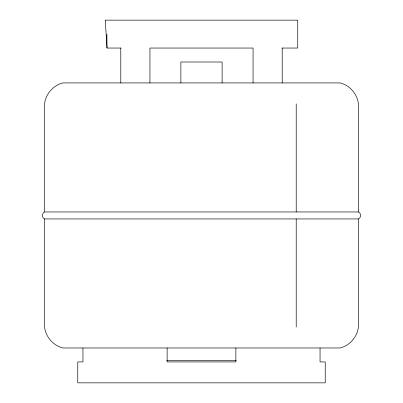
<?xml version="1.0" encoding="UTF-8"?>
<svg xmlns="http://www.w3.org/2000/svg" width="403" height="403" viewBox="0 0 403 403"><rect width="100%" height="100%" fill="white"/><g stroke="black" fill="none" stroke-linecap="round" stroke-linejoin="round"><path stroke-width="0.6" d="M44.567 211.963C41.68 213.172 41.68 217.731 44.567 218.94L358.433 218.94C361.32 217.731 361.32 213.172 358.433 211.963L44.567 211.963L44.567 103.848C45.69 94.02 53.216 85.34 62.828 82.927L340.172 82.927C349.784 85.34 357.31 94.02 358.433 103.848L358.433 211.963M281.868 48.048L297.741 48.048L297.741 20.15L105.259 20.15L106.986 48.048L121.132 48.048M166.741 360.529L236.259 360.529M106.901 34.099L106.986 48.048M358.433 218.94L358.433 327.05C357.31 336.883 349.784 345.557 340.172 347.975L62.828 347.975C53.216 345.557 45.69 336.883 44.567 327.05L44.567 218.94M320.047 347.975L320.047 361.924L325.236 361.924L325.236 382.85L77.764 382.85L77.764 361.924L82.953 361.924L82.953 347.975M296.215 103.848L296.215 211.963M296.215 218.94L296.215 327.05M282.211 48.048L282.211 82.927M253.059 82.927L253.059 48.048L149.941 48.048L149.941 82.927M235.871 347.975L235.871 361.924L167.129 361.924L167.129 347.975M222.124 82.927L222.124 62.002L180.876 62.002L180.876 82.927M120.789 48.048L120.789 82.927"/></g></svg>
